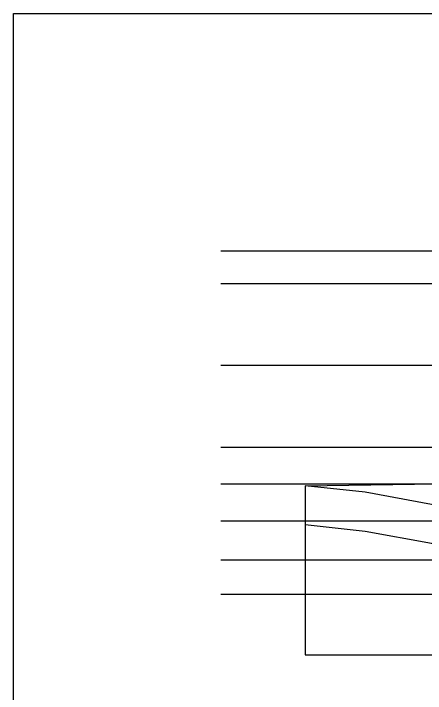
# Model space of a CAD drawing. Header units: millimetres. Extents: x -8000 to 205000, y 0 to 166200.
# Drawn here: x -8000 to 42327, y 83100 to 166200 of the extents above; entities that cross this region are included whole.
import ezdxf

# ---------------------------------------------------------------- set-up
doc = ezdxf.new("R2010")
doc.units = ezdxf.units.MM
doc.header["$LTSCALE"] = 600
doc.header["$MEASUREMENT"] = 0
doc.linetypes.add('CEN', pattern=[62, 60, -1, 0, -1])
doc.layers.get('0').update_dxf_attribs({"linetype": 'CONTINUOUS'})
doc.layers.add('A-CEN', color=1, linetype='CEN')
doc.layers.add('A-ELEV-OUT1', color=2, linetype='CONTINUOUS')
doc.layers.add('Defpoint', color=161, linetype='CONTINUOUS', plot=False)

msp = doc.modelspace()

# ---------------------------------------------------------------- linework, layer by layer
for points in [[(50030, 104520), (43064, 106212), (34967, 107710), (27645, 108491)], [(50266, 99094), (43064, 101412), (34967, 102910), (27645, 103691)]]:
    msp.add_lwpolyline(points)
at = {"layer": 'A-CEN'}
for p, q in [((17320, 137212), (183000, 137212)), ((17320, 133212), (183000, 133212)), ((17320, 123212), (183000, 123212)), ((17320, 113212), (183000, 113212)), ((17320, 108712), (182166, 108712)), ((17320, 104212), (182166, 104212)), ((17320, 99412), (182166, 99412)), ((17320, 95212), (50266, 95212))]:
    msp.add_line(p, q, dxfattribs=at)
at = {"layer": 'A-ELEV-OUT1'}
msp.add_line((27645, 108491), (43680, 108712), dxfattribs=at)
at = {"layer": 'Defpoint'}
for p, q in [((27645, 108491), (27645, 87812)), ((27645, 87812), (185659, 87812))]:
    msp.add_line(p, q, dxfattribs=at)
msp.add_lwpolyline([(-8000, 166200), (205000, 166200), (205000, 0), (-8000, 0)], close=True, dxfattribs=at)

doc.saveas('drawing.dxf')
